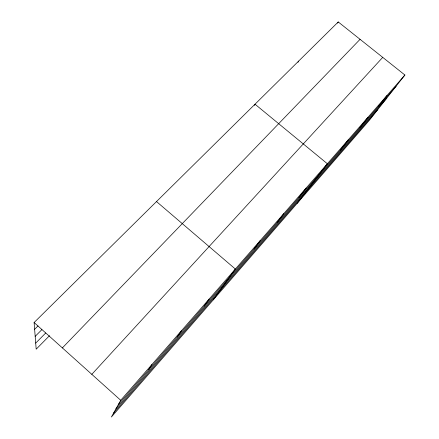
<?xml version="1.0" encoding="UTF-8"?>
<svg xmlns="http://www.w3.org/2000/svg" width="439" height="439" viewBox="0 0 439 439"><rect width="100%" height="100%" fill="white"/><g stroke="black" fill="none" stroke-linecap="round" stroke-linejoin="round"><path stroke-width="0.66" d="M254.433 105.404L255.015 104.208L327.368 163.747L297.192 203.312M297.988 62.305L298.619 61.109M404.895 75.02L120.703 400.269L111.369 417.05L369.495 120.143L404.895 75.02L338.249 21.95L34.105 322.528L36.179 349.197L49.503 335.698M337.575 23.124L338.249 21.95M148.607 369.841L151.938 364.524M177.191 337.086L181.356 330.852M204.212 306.12L209.123 299.074M213.255 299.859L235.364 269.041L156.498 201.567M254.055 249.006L260.206 240.61M277.086 222.611L283.759 213.656M298.986 197.512L306.115 188.073M340.291 150.182L348.193 139.915M359.782 127.848L368.008 117.235M378.374 106.545L386.891 95.625M113.503 413.214L377.82 109.53M118.327 404.544L396.126 86.198M115.863 408.972L386.863 98.007M91.817 374.335L382.731 57.366M62.371 347.907L360.068 39.323M35.707 343.095L45.705 333.014M35.18 336.345L41.875 329.64M34.632 329.31L37.995 325.957M34.105 322.528L120.703 400.269"/></g></svg>
